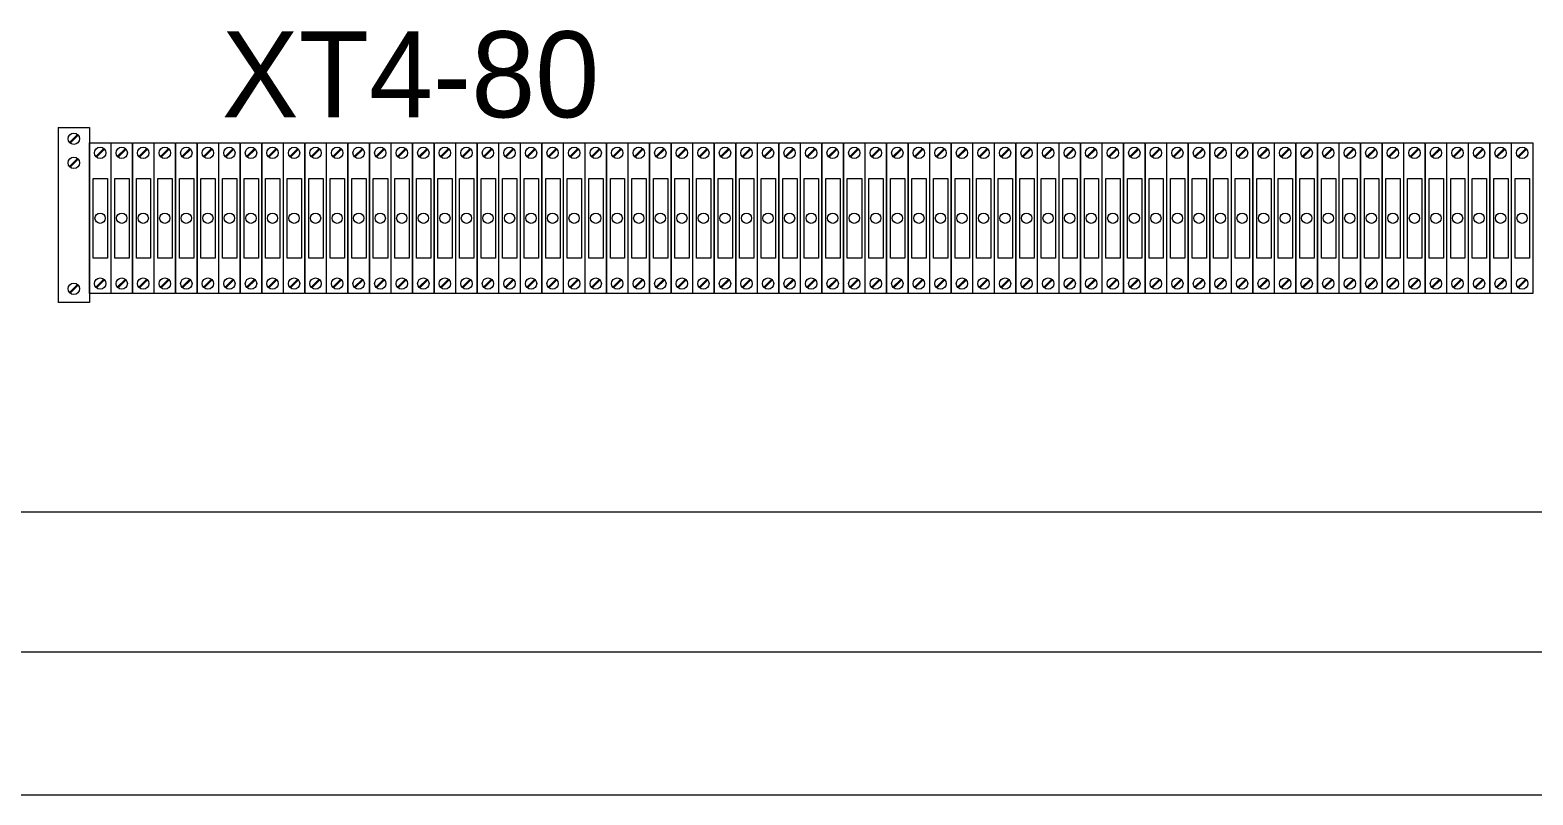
# Model space of a CAD drawing. Header units: millimetres. Extents: x 32721 to 72822, y 57624 to 123188.
# Drawn here: x 37826.9 to 38043.4, y 61670.7 to 61781.1 of the extents above; entities that cross this region are included whole.
import ezdxf

# ---------------------------------------------------------------- set-up
doc = ezdxf.new("R2010")
doc.units = ezdxf.units.MM
doc.header["$LTSCALE"] = 10
doc.layers.add('1轮廓实线层', color=7, linetype='Continuous', lineweight=18)
doc.layers.add('6文字层', color=3, linetype='Continuous', lineweight=18)
doc.styles.add('样式 1', font='SIMYOU.TTF', dxfattribs={"width": 0.75})

msp = doc.modelspace()

# ---------------------------------------------------------------- linework, layer by layer
at = {"layer": '1轮廓实线层', "lineweight": 13}
for p, q in [((37830.9, 61767.02), (37835.45, 61767.02)), ((37830.9, 61767.02), (37830.9, 61741.75)), ((37832.54, 61764.86), (37833.7, 61766.02)), ((37832.64, 61764.76), (37833.8, 61765.92)), ((37835.45, 61767.02), (37835.45, 61741.75)), ((37835.45, 61764.79), (37838.48, 61764.79)), ((37835.45, 61743.06), (37835.45, 61764.79)), ((37836.33, 61762.82), (37837.49, 61763.98)), ((37836.43, 61762.72), (37837.59, 61763.88)), ((37838.48, 61764.79), (37838.48, 61743.06)), ((37838.55, 61764.79), (37841.58, 61764.79)), ((37838.55, 61743.06), (37838.55, 61764.79)), ((37839.44, 61762.82), (37840.6, 61763.98)), ((37839.54, 61762.72), (37840.7, 61763.88)), ((37841.58, 61764.79), (37841.58, 61743.06)), ((37841.66, 61764.79), (37844.69, 61764.79)), ((37841.66, 61743.06), (37841.66, 61764.79)), ((37842.54, 61762.82), (37843.7, 61763.98)), ((37842.64, 61762.72), (37843.8, 61763.88)), ((37844.69, 61764.79), (37844.69, 61743.06)), ((37844.76, 61764.79), (37847.79, 61764.79)), ((37844.76, 61743.06), (37844.76, 61764.79)), ((37845.65, 61762.82), (37846.81, 61763.98)), ((37845.75, 61762.72), (37846.91, 61763.88)), ((37847.79, 61764.79), (37847.79, 61743.06)), ((37847.87, 61764.79), (37850.9, 61764.79)), ((37847.87, 61743.06), (37847.87, 61764.79)), ((37848.75, 61762.82), (37849.91, 61763.98)), ((37848.85, 61762.72), (37850.01, 61763.88)), ((37850.9, 61764.79), (37850.9, 61743.06)), ((37850.97, 61764.79), (37854, 61764.79)), ((37850.97, 61743.06), (37850.97, 61764.79)), ((37851.86, 61762.82), (37853.02, 61763.98)), ((37851.96, 61762.72), (37853.12, 61763.88)), ((37854, 61764.79), (37854, 61743.06)), ((37854.08, 61764.79), (37857.11, 61764.79)), ((37854.08, 61743.06), (37854.08, 61764.79)), ((37854.96, 61762.82), (37856.12, 61763.98)), ((37855.06, 61762.72), (37856.22, 61763.88)), ((37857.11, 61764.79), (37857.11, 61743.06)), ((37857.18, 61764.79), (37860.21, 61764.79)), ((37857.18, 61743.06), (37857.18, 61764.79)), ((37858.07, 61762.82), (37859.23, 61763.98)), ((37858.17, 61762.72), (37859.33, 61763.88)), ((37860.21, 61764.79), (37860.21, 61743.06)), ((37860.29, 61764.79), (37863.32, 61764.79)), ((37860.29, 61743.06), (37860.29, 61764.79)), ((37861.17, 61762.82), (37862.33, 61763.98)), ((37861.27, 61762.72), (37862.43, 61763.88)), ((37863.32, 61764.79), (37863.32, 61743.06)), ((37863.39, 61764.79), (37866.42, 61764.79)), ((37863.39, 61743.06), (37863.39, 61764.79)), ((37864.28, 61762.82), (37865.44, 61763.98)), ((37864.38, 61762.72), (37865.54, 61763.88)), ((37866.42, 61764.79), (37866.42, 61743.06)), ((37866.5, 61764.79), (37869.53, 61764.79)), ((37866.5, 61743.06), (37866.5, 61764.79)), ((37867.38, 61762.82), (37868.54, 61763.98)), ((37867.48, 61762.72), (37868.64, 61763.88)), ((37869.53, 61764.79), (37869.53, 61743.06)), ((37869.6, 61764.79), (37872.63, 61764.79)), ((37869.6, 61743.06), (37869.6, 61764.79)), ((37870.49, 61762.82), (37871.65, 61763.98)), ((37870.59, 61762.72), (37871.75, 61763.88)), ((37872.63, 61764.79), (37872.63, 61743.06)), ((37872.71, 61764.79), (37875.74, 61764.79)), ((37872.71, 61743.06), (37872.71, 61764.79)), ((37873.59, 61762.82), (37874.75, 61763.98)), ((37873.69, 61762.72), (37874.85, 61763.88)), ((37875.74, 61764.79), (37875.74, 61743.06)), ((37875.81, 61764.79), (37878.84, 61764.79)), ((37875.81, 61743.06), (37875.81, 61764.79)), ((37876.7, 61762.82), (37877.86, 61763.98)), ((37876.8, 61762.72), (37877.96, 61763.88)), ((37878.84, 61764.79), (37878.84, 61743.06)), ((37878.92, 61764.79), (37881.95, 61764.79)), ((37878.92, 61743.06), (37878.92, 61764.79)), ((37879.8, 61762.82), (37880.96, 61763.98)), ((37879.9, 61762.72), (37881.06, 61763.88)), ((37881.95, 61764.79), (37881.95, 61743.06)), ((37882.02, 61764.79), (37885.05, 61764.79)), ((37882.02, 61743.06), (37882.02, 61764.79)), ((37882.91, 61762.82), (37884.07, 61763.98)), ((37883.01, 61762.72), (37884.17, 61763.88)), ((37885.05, 61764.79), (37885.05, 61743.06)), ((37885.13, 61764.79), (37888.16, 61764.79)), ((37885.13, 61743.06), (37885.13, 61764.79)), ((37886.01, 61762.82), (37887.17, 61763.98)), ((37886.11, 61762.72), (37887.27, 61763.88)), ((37888.16, 61764.79), (37888.16, 61743.06)), ((37888.23, 61764.79), (37891.26, 61764.79)), ((37888.23, 61743.06), (37888.23, 61764.79)), ((37889.12, 61762.82), (37890.28, 61763.98)), ((37889.22, 61762.72), (37890.38, 61763.88)), ((37891.26, 61764.79), (37891.26, 61743.06)), ((37891.34, 61764.79), (37894.37, 61764.79)), ((37891.34, 61743.06), (37891.34, 61764.79)), ((37892.22, 61762.82), (37893.38, 61763.98)), ((37892.32, 61762.72), (37893.48, 61763.88)), ((37894.37, 61764.79), (37894.37, 61743.06)), ((37894.44, 61764.79), (37897.47, 61764.79)), ((37894.44, 61743.06), (37894.44, 61764.79)), ((37895.33, 61762.82), (37896.49, 61763.98)), ((37895.43, 61762.72), (37896.59, 61763.88)), ((37897.47, 61764.79), (37897.47, 61743.06)), ((37897.55, 61743.06), (37897.55, 61764.79)), ((37897.55, 61764.79), (37900.58, 61764.79)), ((37897.55, 61743.06), (37897.55, 61764.79)), ((37898.43, 61762.82), (37899.59, 61763.98)), ((37898.53, 61762.72), (37899.69, 61763.88)), ((37900.58, 61764.79), (37900.58, 61743.06)), ((37900.65, 61764.79), (37903.68, 61764.79)), ((37900.65, 61743.06), (37900.65, 61764.79)), ((37901.54, 61762.82), (37902.7, 61763.98)), ((37901.64, 61762.72), (37902.8, 61763.88)), ((37903.68, 61764.79), (37903.68, 61743.06)), ((37903.76, 61764.79), (37906.79, 61764.79)), ((37903.76, 61743.06), (37903.76, 61764.79)), ((37904.64, 61762.82), (37905.8, 61763.98)), ((37904.74, 61762.72), (37905.9, 61763.88)), ((37906.79, 61764.79), (37906.79, 61743.06)), ((37906.86, 61764.79), (37909.89, 61764.79)), ((37906.86, 61743.06), (37906.86, 61764.79)), ((37907.75, 61762.82), (37908.91, 61763.98)), ((37907.85, 61762.72), (37909.01, 61763.88)), ((37909.89, 61764.79), (37909.89, 61743.06)), ((37909.97, 61764.79), (37913, 61764.79)), ((37909.97, 61743.06), (37909.97, 61764.79)), ((37910.85, 61762.82), (37912.01, 61763.98)), ((37910.95, 61762.72), (37912.11, 61763.88)), ((37913, 61764.79), (37913, 61743.06)), ((37913.07, 61764.79), (37916.1, 61764.79)), ((37913.07, 61743.06), (37913.07, 61764.79)), ((37913.96, 61762.82), (37915.12, 61763.98)), ((37914.06, 61762.72), (37915.22, 61763.88)), ((37916.1, 61764.79), (37916.1, 61743.06)), ((37916.18, 61764.79), (37919.21, 61764.79)), ((37916.18, 61743.06), (37916.18, 61764.79)), ((37917.06, 61762.82), (37918.22, 61763.98)), ((37917.16, 61762.72), (37918.32, 61763.88)), ((37919.21, 61764.79), (37919.21, 61743.06)), ((37919.28, 61764.79), (37922.31, 61764.79)), ((37919.28, 61743.06), (37919.28, 61764.79)), ((37920.17, 61762.82), (37921.33, 61763.98)), ((37920.27, 61762.72), (37921.43, 61763.88)), ((37922.31, 61764.79), (37922.31, 61743.06)), ((37922.39, 61764.79), (37925.42, 61764.79)), ((37922.39, 61743.06), (37922.39, 61764.79)), ((37923.27, 61762.82), (37924.43, 61763.98)), ((37923.37, 61762.72), (37924.53, 61763.88)), ((37925.42, 61764.79), (37925.42, 61743.06)), ((37925.49, 61764.79), (37928.52, 61764.79)), ((37925.49, 61743.06), (37925.49, 61764.79)), ((37926.38, 61762.82), (37927.54, 61763.98)), ((37926.48, 61762.72), (37927.64, 61763.88)), ((37928.52, 61764.79), (37928.52, 61743.06)), ((37928.6, 61764.79), (37931.63, 61764.79)), ((37928.6, 61743.06), (37928.6, 61764.79)), ((37929.48, 61762.82), (37930.64, 61763.98)), ((37929.58, 61762.72), (37930.74, 61763.88)), ((37931.63, 61764.79), (37931.63, 61743.06)), ((37931.7, 61764.79), (37934.73, 61764.79)), ((37931.7, 61743.06), (37931.7, 61764.79)), ((37932.59, 61762.82), (37933.75, 61763.98)), ((37932.69, 61762.72), (37933.85, 61763.88)), ((37934.73, 61764.79), (37934.73, 61743.06)), ((37934.81, 61764.79), (37937.84, 61764.79)), ((37934.81, 61743.06), (37934.81, 61764.79)), ((37935.69, 61762.82), (37936.85, 61763.98)), ((37935.79, 61762.72), (37936.96, 61763.88)), ((37937.84, 61764.79), (37937.84, 61743.06)), ((37937.91, 61764.79), (37940.94, 61764.79)), ((37937.91, 61743.06), (37937.91, 61764.79)), ((37938.8, 61762.82), (37939.96, 61763.98)), ((37938.9, 61762.72), (37940.06, 61763.88)), ((37940.94, 61764.79), (37940.94, 61743.06)), ((37941.02, 61764.79), (37944.05, 61764.79)), ((37941.02, 61743.06), (37941.02, 61764.79)), ((37941.9, 61762.82), (37943.06, 61763.98)), ((37942, 61762.72), (37943.17, 61763.88)), ((37944.05, 61764.79), (37944.05, 61743.06)), ((37944.12, 61764.79), (37947.15, 61764.79)), ((37944.12, 61743.06), (37944.12, 61764.79)), ((37945.01, 61762.82), (37946.17, 61763.98)), ((37945.11, 61762.72), (37946.27, 61763.88)), ((37947.15, 61764.79), (37947.15, 61743.06)), ((37947.23, 61764.79), (37950.26, 61764.79)), ((37947.23, 61743.06), (37947.23, 61764.79)), ((37948.11, 61762.82), (37949.27, 61763.98)), ((37948.21, 61762.72), (37949.38, 61763.88)), ((37950.26, 61764.79), (37950.26, 61743.06)), ((37950.33, 61764.79), (37953.36, 61764.79)), ((37950.33, 61743.06), (37950.33, 61764.79)), ((37951.22, 61762.82), (37952.38, 61763.98)), ((37951.32, 61762.72), (37952.48, 61763.88)), ((37953.36, 61764.79), (37953.36, 61743.06)), ((37953.44, 61764.79), (37956.47, 61764.79)), ((37953.44, 61743.06), (37953.44, 61764.79)), ((37954.32, 61762.82), (37955.48, 61763.98)), ((37954.42, 61762.72), (37955.59, 61763.88)), ((37956.47, 61764.79), (37956.47, 61743.06)), ((37956.54, 61764.79), (37959.57, 61764.79)), ((37956.54, 61743.06), (37956.54, 61764.79)), ((37957.43, 61762.82), (37958.59, 61763.98)), ((37957.53, 61762.72), (37958.69, 61763.88)), ((37959.57, 61764.79), (37959.57, 61743.06)), ((37959.65, 61743.06), (37959.65, 61764.79)), ((37959.65, 61764.79), (37962.68, 61764.79)), ((37959.65, 61743.06), (37959.65, 61764.79)), ((37960.53, 61762.82), (37961.69, 61763.98)), ((37960.63, 61762.72), (37961.8, 61763.88)), ((37962.68, 61764.79), (37962.68, 61743.06)), ((37962.75, 61764.79), (37965.78, 61764.79)), ((37962.75, 61743.06), (37962.75, 61764.79)), ((37963.64, 61762.82), (37964.8, 61763.98)), ((37963.74, 61762.72), (37964.9, 61763.88)), ((37965.78, 61764.79), (37965.78, 61743.06)), ((37965.86, 61764.79), (37968.89, 61764.79)), ((37965.86, 61743.06), (37965.86, 61764.79)), ((37966.74, 61762.82), (37967.9, 61763.98)), ((37966.84, 61762.72), (37968.01, 61763.88)), ((37968.89, 61764.79), (37968.89, 61743.06)), ((37968.96, 61764.79), (37971.99, 61764.79)), ((37968.96, 61743.06), (37968.96, 61764.79)), ((37969.85, 61762.82), (37971.01, 61763.98)), ((37969.95, 61762.72), (37971.11, 61763.88)), ((37971.99, 61764.79), (37971.99, 61743.06)), ((37972.07, 61764.79), (37975.1, 61764.79)), ((37972.07, 61743.06), (37972.07, 61764.79)), ((37972.95, 61762.82), (37974.11, 61763.98)), ((37973.05, 61762.72), (37974.22, 61763.88)), ((37975.1, 61764.79), (37975.1, 61743.06)), ((37975.17, 61764.79), (37978.2, 61764.79)), ((37975.17, 61743.06), (37975.17, 61764.79)), ((37976.06, 61762.82), (37977.22, 61763.98)), ((37976.16, 61762.72), (37977.32, 61763.88)), ((37978.2, 61764.79), (37978.2, 61743.06)), ((37978.28, 61764.79), (37981.31, 61764.79)), ((37978.28, 61743.06), (37978.28, 61764.79)), ((37979.16, 61762.82), (37980.32, 61763.98)), ((37979.26, 61762.72), (37980.43, 61763.88)), ((37981.31, 61764.79), (37981.31, 61743.06)), ((37981.38, 61764.79), (37984.41, 61764.79)), ((37981.38, 61743.06), (37981.38, 61764.79)), ((37982.27, 61762.82), (37983.43, 61763.98)), ((37982.37, 61762.72), (37983.53, 61763.88)), ((37984.41, 61764.79), (37984.41, 61743.06)), ((37984.49, 61764.79), (37987.52, 61764.79)), ((37984.49, 61743.06), (37984.49, 61764.79)), ((37985.37, 61762.82), (37986.53, 61763.98)), ((37985.47, 61762.72), (37986.64, 61763.88)), ((37987.52, 61764.79), (37987.52, 61743.06)), ((37987.59, 61764.79), (37990.62, 61764.79)), ((37987.59, 61743.06), (37987.59, 61764.79)), ((37988.48, 61762.82), (37989.64, 61763.98)), ((37988.58, 61762.72), (37989.74, 61763.88)), ((37990.62, 61764.79), (37990.62, 61743.06)), ((37990.7, 61764.79), (37993.73, 61764.79)), ((37990.7, 61743.06), (37990.7, 61764.79)), ((37991.58, 61762.82), (37992.74, 61763.98)), ((37991.68, 61762.72), (37992.85, 61763.88)), ((37993.73, 61764.79), (37993.73, 61743.06)), ((37993.8, 61764.79), (37996.83, 61764.79)), ((37993.8, 61743.06), (37993.8, 61764.79)), ((37994.69, 61762.82), (37995.85, 61763.98)), ((37994.79, 61762.72), (37995.95, 61763.88)), ((37996.83, 61764.79), (37996.83, 61743.06)), ((37996.91, 61764.79), (37999.94, 61764.79)), ((37996.91, 61743.06), (37996.91, 61764.79)), ((37997.79, 61762.82), (37998.95, 61763.98)), ((37997.89, 61762.72), (37999.06, 61763.88)), ((37999.94, 61764.79), (37999.94, 61743.06)), ((38000.01, 61764.79), (38003.04, 61764.79)), ((38000.01, 61743.06), (38000.01, 61764.79)), ((38000.9, 61762.82), (38002.06, 61763.98)), ((38001, 61762.72), (38002.16, 61763.88)), ((38003.04, 61764.79), (38003.04, 61743.06)), ((38003.12, 61764.79), (38006.15, 61764.79)), ((38003.12, 61743.06), (38003.12, 61764.79)), ((38004, 61762.82), (38005.16, 61763.98)), ((38004.1, 61762.72), (38005.27, 61763.88)), ((38006.15, 61764.79), (38006.15, 61743.06)), ((38006.22, 61764.79), (38009.25, 61764.79)), ((38006.22, 61743.06), (38006.22, 61764.79)), ((38007.11, 61762.82), (38008.27, 61763.98)), ((38007.21, 61762.72), (38008.37, 61763.88)), ((38009.25, 61764.79), (38009.25, 61743.06)), ((38009.33, 61764.79), (38012.36, 61764.79)), ((38009.33, 61743.06), (38009.33, 61764.79)), ((38010.21, 61762.82), (38011.37, 61763.98)), ((38010.31, 61762.72), (38011.48, 61763.88)), ((38012.36, 61764.79), (38012.36, 61743.06)), ((38012.43, 61764.79), (38015.46, 61764.79)), ((38012.43, 61743.06), (38012.43, 61764.79)), ((38013.32, 61762.82), (38014.48, 61763.98)), ((38013.42, 61762.72), (38014.58, 61763.88)), ((38015.46, 61764.79), (38015.46, 61743.06)), ((38015.54, 61764.79), (38018.57, 61764.79)), ((38015.54, 61743.06), (38015.54, 61764.79)), ((38016.42, 61762.82), (38017.58, 61763.98)), ((38016.52, 61762.72), (38017.69, 61763.88)), ((38018.57, 61764.79), (38018.57, 61743.06)), ((38018.64, 61764.79), (38021.67, 61764.79)), ((38018.64, 61743.06), (38018.64, 61764.79)), ((38019.53, 61762.82), (38020.69, 61763.98)), ((38019.63, 61762.72), (38020.79, 61763.88)), ((38021.67, 61764.79), (38021.67, 61743.06)), ((38021.75, 61743.06), (38021.75, 61764.79)), ((38021.75, 61764.79), (38024.78, 61764.79)), ((38021.75, 61743.06), (38021.75, 61764.79)), ((38022.63, 61762.82), (38023.79, 61763.98)), ((38022.73, 61762.72), (38023.9, 61763.88)), ((38024.78, 61764.79), (38024.78, 61743.06)), ((38024.85, 61764.79), (38027.88, 61764.79)), ((38024.85, 61743.06), (38024.85, 61764.79)), ((38025.74, 61762.82), (38026.9, 61763.98)), ((38025.84, 61762.72), (38027, 61763.88)), ((38027.88, 61764.79), (38027.88, 61743.06)), ((38027.96, 61764.79), (38030.99, 61764.79)), ((38027.96, 61743.06), (38027.96, 61764.79)), ((38028.84, 61762.82), (38030, 61763.98)), ((38028.94, 61762.72), (38030.11, 61763.88)), ((38030.99, 61764.79), (38030.99, 61743.06)), ((38031.06, 61764.79), (38034.09, 61764.79)), ((38031.06, 61743.06), (38031.06, 61764.79)), ((38031.95, 61762.82), (38033.11, 61763.98)), ((38032.05, 61762.72), (38033.21, 61763.88)), ((38034.09, 61764.79), (38034.09, 61743.06)), ((38034.17, 61764.79), (38037.2, 61764.79)), ((38034.17, 61743.06), (38034.17, 61764.79)), ((38035.05, 61762.82), (38036.21, 61763.98)), ((38035.15, 61762.72), (38036.32, 61763.88)), ((38037.2, 61764.79), (38037.2, 61743.06)), ((38037.27, 61764.79), (38040.3, 61764.79)), ((38037.27, 61743.06), (38037.27, 61764.79)), ((38038.16, 61762.82), (38039.32, 61763.98)), ((38038.26, 61762.72), (38039.42, 61763.88)), ((38040.3, 61764.79), (38040.3, 61743.06)), ((38040.38, 61764.79), (38043.41, 61764.79)), ((38040.38, 61743.06), (38040.38, 61764.79)), ((38041.26, 61762.82), (38042.42, 61763.98)), ((38041.36, 61762.72), (38042.53, 61763.88)), ((38043.41, 61764.79), (38043.41, 61743.06)), ((37832.54, 61761.39), (37833.7, 61762.55)), ((37832.64, 61761.28), (37833.8, 61762.45)), ((37832.54, 61743.22), (37833.7, 61744.38)), ((37832.64, 61743.12), (37833.8, 61744.28)), ((37836.33, 61743.97), (37837.49, 61745.14)), ((37836.43, 61743.87), (37837.59, 61745.03)), ((37839.44, 61743.97), (37840.6, 61745.14)), ((37839.54, 61743.87), (37840.7, 61745.03)), ((37842.54, 61743.97), (37843.7, 61745.14)), ((37842.64, 61743.87), (37843.8, 61745.03)), ((37845.65, 61743.97), (37846.81, 61745.14)), ((37845.75, 61743.87), (37846.91, 61745.03)), ((37848.75, 61743.97), (37849.91, 61745.14)), ((37848.85, 61743.87), (37850.01, 61745.03)), ((37851.86, 61743.97), (37853.02, 61745.14)), ((37851.96, 61743.87), (37853.12, 61745.03)), ((37854.96, 61743.97), (37856.12, 61745.14)), ((37855.06, 61743.87), (37856.22, 61745.03)), ((37858.07, 61743.97), (37859.23, 61745.14)), ((37858.17, 61743.87), (37859.33, 61745.03)), ((37861.17, 61743.97), (37862.33, 61745.14)), ((37861.27, 61743.87), (37862.43, 61745.03)), ((37864.28, 61743.97), (37865.44, 61745.14)), ((37864.38, 61743.87), (37865.54, 61745.03)), ((37867.38, 61743.97), (37868.54, 61745.14)), ((37867.48, 61743.87), (37868.64, 61745.03)), ((37870.49, 61743.97), (37871.65, 61745.14)), ((37870.59, 61743.87), (37871.75, 61745.03)), ((37873.59, 61743.97), (37874.75, 61745.14)), ((37873.69, 61743.87), (37874.85, 61745.03)), ((37876.7, 61743.97), (37877.86, 61745.14)), ((37876.8, 61743.87), (37877.96, 61745.03)), ((37879.8, 61743.97), (37880.96, 61745.14)), ((37879.9, 61743.87), (37881.06, 61745.03)), ((37882.91, 61743.97), (37884.07, 61745.14)), ((37883.01, 61743.87), (37884.17, 61745.03)), ((37886.01, 61743.97), (37887.17, 61745.14)), ((37886.11, 61743.87), (37887.27, 61745.03)), ((37889.12, 61743.97), (37890.28, 61745.14)), ((37889.22, 61743.87), (37890.38, 61745.03)), ((37892.22, 61743.97), (37893.38, 61745.14)), ((37892.32, 61743.87), (37893.48, 61745.03)), ((37895.33, 61743.97), (37896.49, 61745.14)), ((37895.43, 61743.87), (37896.59, 61745.03)), ((37898.43, 61743.97), (37899.59, 61745.14)), ((37898.53, 61743.87), (37899.69, 61745.03)), ((37901.54, 61743.97), (37902.7, 61745.14)), ((37901.64, 61743.87), (37902.8, 61745.03)), ((37904.64, 61743.97), (37905.8, 61745.14)), ((37904.74, 61743.87), (37905.9, 61745.03)), ((37907.75, 61743.97), (37908.91, 61745.14)), ((37907.85, 61743.87), (37909.01, 61745.03)), ((37910.85, 61743.97), (37912.01, 61745.14)), ((37910.95, 61743.87), (37912.11, 61745.03)), ((37913.96, 61743.97), (37915.12, 61745.14)), ((37914.06, 61743.87), (37915.22, 61745.03)), ((37917.06, 61743.97), (37918.22, 61745.14)), ((37917.16, 61743.87), (37918.32, 61745.03)), ((37920.17, 61743.97), (37921.33, 61745.14)), ((37920.27, 61743.87), (37921.43, 61745.03)), ((37923.27, 61743.97), (37924.43, 61745.14)), ((37923.37, 61743.87), (37924.53, 61745.03)), ((37926.38, 61743.97), (37927.54, 61745.14)), ((37926.48, 61743.87), (37927.64, 61745.03)), ((37929.48, 61743.97), (37930.64, 61745.14)), ((37929.58, 61743.87), (37930.74, 61745.03)), ((37932.59, 61743.97), (37933.75, 61745.14)), ((37932.69, 61743.87), (37933.85, 61745.03)), ((37935.69, 61743.97), (37936.85, 61745.14)), ((37935.79, 61743.87), (37936.96, 61745.03)), ((37938.8, 61743.97), (37939.96, 61745.14)), ((37938.9, 61743.87), (37940.06, 61745.03)), ((37941.9, 61743.97), (37943.06, 61745.14)), ((37942, 61743.87), (37943.17, 61745.03)), ((37945.01, 61743.97), (37946.17, 61745.14)), ((37945.11, 61743.87), (37946.27, 61745.03)), ((37948.11, 61743.97), (37949.27, 61745.14)), ((37948.21, 61743.87), (37949.38, 61745.03)), ((37951.22, 61743.97), (37952.38, 61745.14)), ((37951.32, 61743.87), (37952.48, 61745.03)), ((37954.32, 61743.97), (37955.48, 61745.14)), ((37954.42, 61743.87), (37955.59, 61745.03)), ((37957.43, 61743.97), (37958.59, 61745.14)), ((37957.53, 61743.87), (37958.69, 61745.03)), ((37960.53, 61743.97), (37961.69, 61745.14)), ((37960.63, 61743.87), (37961.8, 61745.03)), ((37963.64, 61743.97), (37964.8, 61745.14)), ((37963.74, 61743.87), (37964.9, 61745.03)), ((37966.74, 61743.97), (37967.9, 61745.14)), ((37966.84, 61743.87), (37968.01, 61745.03)), ((37969.85, 61743.97), (37971.01, 61745.14)), ((37969.95, 61743.87), (37971.11, 61745.03)), ((37972.95, 61743.97), (37974.11, 61745.14)), ((37973.05, 61743.87), (37974.22, 61745.03)), ((37976.06, 61743.97), (37977.22, 61745.14)), ((37976.16, 61743.87), (37977.32, 61745.03)), ((37979.16, 61743.97), (37980.32, 61745.14)), ((37979.26, 61743.87), (37980.43, 61745.03)), ((37982.27, 61743.97), (37983.43, 61745.14)), ((37982.37, 61743.87), (37983.53, 61745.03)), ((37985.37, 61743.97), (37986.53, 61745.14)), ((37985.47, 61743.87), (37986.64, 61745.03)), ((37988.48, 61743.97), (37989.64, 61745.14)), ((37988.58, 61743.87), (37989.74, 61745.03)), ((37991.58, 61743.97), (37992.74, 61745.14)), ((37991.68, 61743.87), (37992.85, 61745.03)), ((37994.69, 61743.97), (37995.85, 61745.14)), ((37994.79, 61743.87), (37995.95, 61745.03)), ((37997.79, 61743.97), (37998.95, 61745.14)), ((37997.89, 61743.87), (37999.06, 61745.03)), ((38000.9, 61743.97), (38002.06, 61745.14)), ((38001, 61743.87), (38002.16, 61745.03)), ((38004, 61743.97), (38005.16, 61745.14)), ((38004.1, 61743.87), (38005.27, 61745.03)), ((38007.11, 61743.97), (38008.27, 61745.14)), ((38007.21, 61743.87), (38008.37, 61745.03)), ((38010.21, 61743.97), (38011.37, 61745.14)), ((38010.31, 61743.87), (38011.48, 61745.03)), ((38013.32, 61743.97), (38014.48, 61745.14)), ((38013.42, 61743.87), (38014.58, 61745.03)), ((38016.42, 61743.97), (38017.58, 61745.14)), ((38016.52, 61743.87), (38017.69, 61745.03)), ((38019.53, 61743.97), (38020.69, 61745.14)), ((38019.63, 61743.87), (38020.79, 61745.03)), ((38022.63, 61743.97), (38023.79, 61745.14)), ((38022.73, 61743.87), (38023.9, 61745.03)), ((38025.74, 61743.97), (38026.9, 61745.14)), ((38025.84, 61743.87), (38027, 61745.03)), ((38028.84, 61743.97), (38030, 61745.14)), ((38028.94, 61743.87), (38030.11, 61745.03)), ((38031.95, 61743.97), (38033.11, 61745.14)), ((38032.05, 61743.87), (38033.21, 61745.03)), ((38035.05, 61743.97), (38036.21, 61745.14)), ((38035.15, 61743.87), (38036.32, 61745.03)), ((38038.16, 61743.97), (38039.32, 61745.14)), ((38038.26, 61743.87), (38039.42, 61745.03)), ((38041.26, 61743.97), (38042.42, 61745.14)), ((38041.36, 61743.87), (38042.53, 61745.03)), ((37835.45, 61741.75), (37830.9, 61741.75)), ((37838.48, 61743.06), (37835.45, 61743.06)), ((37841.58, 61743.06), (37838.55, 61743.06)), ((37844.69, 61743.06), (37841.66, 61743.06)), ((37847.79, 61743.06), (37844.76, 61743.06)), ((37850.9, 61743.06), (37847.87, 61743.06)), ((37854, 61743.06), (37850.97, 61743.06)), ((37857.11, 61743.06), (37854.08, 61743.06)), ((37860.21, 61743.06), (37857.18, 61743.06)), ((37863.32, 61743.06), (37860.29, 61743.06)), ((37866.42, 61743.06), (37863.39, 61743.06)), ((37869.53, 61743.06), (37866.5, 61743.06)), ((37872.63, 61743.06), (37869.6, 61743.06)), ((37875.74, 61743.06), (37872.71, 61743.06)), ((37878.84, 61743.06), (37875.81, 61743.06)), ((37881.95, 61743.06), (37878.92, 61743.06)), ((37885.05, 61743.06), (37882.02, 61743.06)), ((37888.16, 61743.06), (37885.13, 61743.06)), ((37891.26, 61743.06), (37888.23, 61743.06)), ((37894.37, 61743.06), (37891.34, 61743.06)), ((37897.47, 61743.06), (37894.44, 61743.06)), ((37900.58, 61743.06), (37897.55, 61743.06)), ((37903.68, 61743.06), (37900.65, 61743.06)), ((37906.79, 61743.06), (37903.76, 61743.06)), ((37909.89, 61743.06), (37906.86, 61743.06)), ((37913, 61743.06), (37909.97, 61743.06)), ((37916.1, 61743.06), (37913.07, 61743.06)), ((37919.21, 61743.06), (37916.18, 61743.06)), ((37922.31, 61743.06), (37919.28, 61743.06)), ((37925.42, 61743.06), (37922.39, 61743.06)), ((37928.52, 61743.06), (37925.49, 61743.06)), ((37931.63, 61743.06), (37928.6, 61743.06)), ((37934.73, 61743.06), (37931.7, 61743.06)), ((37937.84, 61743.06), (37934.81, 61743.06)), ((37940.94, 61743.06), (37937.91, 61743.06)), ((37944.05, 61743.06), (37941.02, 61743.06)), ((37947.15, 61743.06), (37944.12, 61743.06)), ((37950.26, 61743.06), (37947.23, 61743.06)), ((37953.36, 61743.06), (37950.33, 61743.06)), ((37956.47, 61743.06), (37953.44, 61743.06)), ((37959.57, 61743.06), (37956.54, 61743.06)), ((37962.68, 61743.06), (37959.65, 61743.06)), ((37965.78, 61743.06), (37962.75, 61743.06)), ((37968.89, 61743.06), (37965.86, 61743.06)), ((37971.99, 61743.06), (37968.96, 61743.06)), ((37975.1, 61743.06), (37972.07, 61743.06)), ((37978.2, 61743.06), (37975.17, 61743.06)), ((37981.31, 61743.06), (37978.28, 61743.06)), ((37984.41, 61743.06), (37981.38, 61743.06)), ((37987.52, 61743.06), (37984.49, 61743.06)), ((37990.62, 61743.06), (37987.59, 61743.06)), ((37993.73, 61743.06), (37990.7, 61743.06)), ((37996.83, 61743.06), (37993.8, 61743.06)), ((37999.94, 61743.06), (37996.91, 61743.06)), ((38003.04, 61743.06), (38000.01, 61743.06)), ((38006.15, 61743.06), (38003.12, 61743.06)), ((38009.25, 61743.06), (38006.22, 61743.06)), ((38012.36, 61743.06), (38009.33, 61743.06)), ((38015.46, 61743.06), (38012.43, 61743.06)), ((38018.57, 61743.06), (38015.54, 61743.06)), ((38021.67, 61743.06), (38018.64, 61743.06)), ((38024.78, 61743.06), (38021.75, 61743.06)), ((38027.88, 61743.06), (38024.85, 61743.06)), ((38030.99, 61743.06), (38027.96, 61743.06)), ((38034.09, 61743.06), (38031.06, 61743.06)), ((38037.2, 61743.06), (38034.17, 61743.06)), ((38040.3, 61743.06), (38037.27, 61743.06)), ((38043.41, 61743.06), (38040.38, 61743.06))]:
    msp.add_line(p, q, dxfattribs=at)
at = {"layer": '1轮廓实线层'}
for p, q in [((38392.96, 61711.54), (37814.55, 61711.54)), ((38412.67, 61691.33), (37794.84, 61691.33)), ((37770.18, 61670.74), (38437.33, 61670.74))]:
    msp.add_line(p, q, dxfattribs=at)
at = {"layer": '1轮廓实线层', "lineweight": 13}
for points in [[(37835.97, 61759.65), (37838.03, 61759.65), (37838.03, 61748.15), (37835.97, 61748.15)], [(37839.07, 61759.65), (37841.14, 61759.65), (37841.14, 61748.15), (37839.07, 61748.15)], [(37842.18, 61759.65), (37844.24, 61759.65), (37844.24, 61748.15), (37842.18, 61748.15)], [(37845.28, 61759.65), (37847.35, 61759.65), (37847.35, 61748.15), (37845.28, 61748.15)], [(37848.39, 61759.65), (37850.45, 61759.65), (37850.45, 61748.15), (37848.39, 61748.15)], [(37851.49, 61759.65), (37853.56, 61759.65), (37853.56, 61748.15), (37851.49, 61748.15)], [(37854.6, 61759.65), (37856.66, 61759.65), (37856.66, 61748.15), (37854.6, 61748.15)], [(37857.7, 61759.65), (37859.77, 61759.65), (37859.77, 61748.15), (37857.7, 61748.15)], [(37860.81, 61759.65), (37862.87, 61759.65), (37862.87, 61748.15), (37860.81, 61748.15)], [(37863.91, 61759.65), (37865.98, 61759.65), (37865.98, 61748.15), (37863.91, 61748.15)], [(37867.02, 61759.65), (37869.08, 61759.65), (37869.08, 61748.15), (37867.02, 61748.15)], [(37870.12, 61759.65), (37872.19, 61759.65), (37872.19, 61748.15), (37870.12, 61748.15)], [(37873.23, 61759.65), (37875.29, 61759.65), (37875.29, 61748.15), (37873.23, 61748.15)], [(37876.33, 61759.65), (37878.4, 61759.65), (37878.4, 61748.15), (37876.33, 61748.15)], [(37879.44, 61759.65), (37881.5, 61759.65), (37881.5, 61748.15), (37879.44, 61748.15)], [(37882.54, 61759.65), (37884.61, 61759.65), (37884.61, 61748.15), (37882.54, 61748.15)], [(37885.65, 61759.65), (37887.71, 61759.65), (37887.71, 61748.15), (37885.65, 61748.15)], [(37888.75, 61759.65), (37890.82, 61759.65), (37890.82, 61748.15), (37888.75, 61748.15)], [(37891.86, 61759.65), (37893.92, 61759.65), (37893.92, 61748.15), (37891.86, 61748.15)], [(37894.96, 61759.65), (37897.03, 61759.65), (37897.03, 61748.15), (37894.96, 61748.15)], [(37898.07, 61759.65), (37900.13, 61759.65), (37900.13, 61748.15), (37898.07, 61748.15)], [(37901.17, 61759.65), (37903.24, 61759.65), (37903.24, 61748.15), (37901.17, 61748.15)], [(37904.28, 61759.65), (37906.34, 61759.65), (37906.34, 61748.15), (37904.28, 61748.15)], [(37907.38, 61759.65), (37909.45, 61759.65), (37909.45, 61748.15), (37907.38, 61748.15)], [(37910.49, 61759.65), (37912.55, 61759.65), (37912.55, 61748.15), (37910.49, 61748.15)], [(37913.59, 61759.65), (37915.66, 61759.65), (37915.66, 61748.15), (37913.59, 61748.15)], [(37916.7, 61759.65), (37918.76, 61759.65), (37918.76, 61748.15), (37916.7, 61748.15)], [(37919.8, 61759.65), (37921.87, 61759.65), (37921.87, 61748.15), (37919.8, 61748.15)], [(37922.91, 61759.65), (37924.97, 61759.65), (37924.97, 61748.15), (37922.91, 61748.15)], [(37926.01, 61759.65), (37928.08, 61759.65), (37928.08, 61748.15), (37926.01, 61748.15)], [(37929.12, 61759.65), (37931.18, 61759.65), (37931.18, 61748.15), (37929.12, 61748.15)], [(37932.22, 61759.65), (37934.29, 61759.65), (37934.29, 61748.15), (37932.22, 61748.15)], [(37935.33, 61759.65), (37937.39, 61759.65), (37937.39, 61748.15), (37935.33, 61748.15)], [(37938.43, 61759.65), (37940.5, 61759.65), (37940.5, 61748.15), (37938.43, 61748.15)], [(37941.54, 61759.65), (37943.6, 61759.65), (37943.6, 61748.15), (37941.54, 61748.15)], [(37944.64, 61759.65), (37946.71, 61759.65), (37946.71, 61748.15), (37944.64, 61748.15)], [(37947.75, 61759.65), (37949.81, 61759.65), (37949.81, 61748.15), (37947.75, 61748.15)], [(37950.85, 61759.65), (37952.92, 61759.65), (37952.92, 61748.15), (37950.85, 61748.15)], [(37953.96, 61759.65), (37956.02, 61759.65), (37956.02, 61748.15), (37953.96, 61748.15)], [(37957.06, 61759.65), (37959.13, 61759.65), (37959.13, 61748.15), (37957.06, 61748.15)], [(37960.17, 61759.65), (37962.23, 61759.65), (37962.23, 61748.15), (37960.17, 61748.15)], [(37963.28, 61759.65), (37965.34, 61759.65), (37965.34, 61748.15), (37963.28, 61748.15)], [(37966.38, 61759.65), (37968.44, 61759.65), (37968.44, 61748.15), (37966.38, 61748.15)], [(37969.49, 61759.65), (37971.55, 61759.65), (37971.55, 61748.15), (37969.49, 61748.15)], [(37972.59, 61759.65), (37974.65, 61759.65), (37974.65, 61748.15), (37972.59, 61748.15)], [(37975.7, 61759.65), (37977.76, 61759.65), (37977.76, 61748.15), (37975.7, 61748.15)], [(37978.8, 61759.65), (37980.86, 61759.65), (37980.86, 61748.15), (37978.8, 61748.15)], [(37981.91, 61759.65), (37983.97, 61759.65), (37983.97, 61748.15), (37981.91, 61748.15)], [(37985.01, 61759.65), (37987.07, 61759.65), (37987.07, 61748.15), (37985.01, 61748.15)], [(37988.12, 61759.65), (37990.18, 61759.65), (37990.18, 61748.15), (37988.12, 61748.15)], [(37991.22, 61759.65), (37993.28, 61759.65), (37993.28, 61748.15), (37991.22, 61748.15)], [(37994.33, 61759.65), (37996.39, 61759.65), (37996.39, 61748.15), (37994.33, 61748.15)], [(37997.43, 61759.65), (37999.49, 61759.65), (37999.49, 61748.15), (37997.43, 61748.15)], [(38000.54, 61759.65), (38002.6, 61759.65), (38002.6, 61748.15), (38000.54, 61748.15)], [(38003.64, 61759.65), (38005.7, 61759.65), (38005.7, 61748.15), (38003.64, 61748.15)], [(38006.75, 61759.65), (38008.81, 61759.65), (38008.81, 61748.15), (38006.75, 61748.15)], [(38009.85, 61759.65), (38011.91, 61759.65), (38011.91, 61748.15), (38009.85, 61748.15)], [(38012.96, 61759.65), (38015.02, 61759.65), (38015.02, 61748.15), (38012.96, 61748.15)], [(38016.06, 61759.65), (38018.12, 61759.65), (38018.12, 61748.15), (38016.06, 61748.15)], [(38019.17, 61759.65), (38021.23, 61759.65), (38021.23, 61748.15), (38019.17, 61748.15)], [(38022.27, 61759.65), (38024.33, 61759.65), (38024.33, 61748.15), (38022.27, 61748.15)], [(38025.38, 61759.65), (38027.44, 61759.65), (38027.44, 61748.15), (38025.38, 61748.15)], [(38028.48, 61759.65), (38030.54, 61759.65), (38030.54, 61748.15), (38028.48, 61748.15)], [(38031.59, 61759.65), (38033.65, 61759.65), (38033.65, 61748.15), (38031.59, 61748.15)], [(38034.69, 61759.65), (38036.75, 61759.65), (38036.75, 61748.15), (38034.69, 61748.15)], [(38037.8, 61759.65), (38039.86, 61759.65), (38039.86, 61748.15), (38037.8, 61748.15)], [(38040.9, 61759.65), (38042.96, 61759.65), (38042.96, 61748.15), (38040.9, 61748.15)]]:
    msp.add_lwpolyline(points, close=True, dxfattribs=at)
for centre, radius in [((37833.17, 61765.39), 0.821), ((37836.96, 61763.35), 0.821), ((37840.07, 61763.35), 0.821), ((37843.17, 61763.35), 0.821), ((37846.28, 61763.35), 0.821), ((37849.38, 61763.35), 0.821), ((37852.49, 61763.35), 0.821), ((37855.59, 61763.35), 0.821), ((37858.7, 61763.35), 0.821), ((37861.8, 61763.35), 0.821), ((37864.91, 61763.35), 0.821), ((37868.01, 61763.35), 0.821), ((37871.12, 61763.35), 0.821), ((37874.22, 61763.35), 0.821), ((37877.33, 61763.35), 0.821), ((37880.43, 61763.35), 0.821), ((37883.54, 61763.35), 0.821), ((37886.64, 61763.35), 0.821), ((37889.75, 61763.35), 0.821), ((37892.85, 61763.35), 0.821), ((37895.96, 61763.35), 0.821), ((37899.06, 61763.35), 0.821), ((37902.17, 61763.35), 0.821), ((37905.27, 61763.35), 0.821), ((37908.38, 61763.35), 0.821), ((37911.48, 61763.35), 0.821), ((37914.59, 61763.35), 0.821), ((37917.69, 61763.35), 0.821), ((37920.8, 61763.35), 0.821), ((37923.9, 61763.35), 0.821), ((37927.01, 61763.35), 0.821), ((37930.11, 61763.35), 0.821), ((37933.22, 61763.35), 0.821), ((37936.32, 61763.35), 0.821), ((37939.43, 61763.35), 0.821), ((37942.53, 61763.35), 0.821), ((37945.64, 61763.35), 0.821), ((37948.74, 61763.35), 0.821), ((37951.85, 61763.35), 0.821), ((37954.95, 61763.35), 0.821), ((37958.06, 61763.35), 0.821), ((37961.16, 61763.35), 0.821), ((37964.27, 61763.35), 0.821), ((37967.37, 61763.35), 0.821), ((37970.48, 61763.35), 0.821), ((37973.58, 61763.35), 0.821), ((37976.69, 61763.35), 0.821), ((37979.79, 61763.35), 0.821), ((37982.9, 61763.35), 0.821), ((37986, 61763.35), 0.821), ((37989.11, 61763.35), 0.821), ((37992.21, 61763.35), 0.821), ((37995.32, 61763.35), 0.821), ((37998.42, 61763.35), 0.821), ((38001.53, 61763.35), 0.821), ((38004.63, 61763.35), 0.821), ((38007.74, 61763.35), 0.821), ((38010.84, 61763.35), 0.821), ((38013.95, 61763.35), 0.821), ((38017.05, 61763.35), 0.821), ((38020.16, 61763.35), 0.821), ((38023.26, 61763.35), 0.821), ((38026.37, 61763.35), 0.821), ((38029.47, 61763.35), 0.821), ((38032.58, 61763.35), 0.821), ((38035.68, 61763.35), 0.821), ((38038.79, 61763.35), 0.821), ((38041.89, 61763.35), 0.821), ((37833.17, 61761.92), 0.821), ((37836.96, 61753.93), 0.742), ((37840.07, 61753.93), 0.742), ((37843.17, 61753.93), 0.742), ((37846.28, 61753.93), 0.742), ((37849.38, 61753.93), 0.742), ((37852.49, 61753.93), 0.742), ((37855.59, 61753.93), 0.742), ((37858.7, 61753.93), 0.742), ((37861.8, 61753.93), 0.742), ((37864.91, 61753.93), 0.742), ((37868.01, 61753.93), 0.742), ((37871.12, 61753.93), 0.742), ((37874.22, 61753.93), 0.742), ((37877.33, 61753.93), 0.742), ((37880.43, 61753.93), 0.742), ((37883.54, 61753.93), 0.742), ((37886.64, 61753.93), 0.742), ((37889.75, 61753.93), 0.742), ((37892.85, 61753.93), 0.742), ((37895.96, 61753.93), 0.742), ((37899.06, 61753.93), 0.742), ((37902.17, 61753.93), 0.742), ((37905.27, 61753.93), 0.742), ((37908.38, 61753.93), 0.742), ((37911.48, 61753.93), 0.742), ((37914.59, 61753.93), 0.742), ((37917.69, 61753.93), 0.742), ((37920.8, 61753.93), 0.742), ((37923.9, 61753.93), 0.742), ((37927.01, 61753.93), 0.742), ((37930.11, 61753.93), 0.742), ((37933.22, 61753.93), 0.742), ((37936.32, 61753.93), 0.742), ((37939.43, 61753.93), 0.742), ((37942.53, 61753.93), 0.742), ((37945.64, 61753.93), 0.742), ((37948.74, 61753.93), 0.742), ((37951.85, 61753.93), 0.742), ((37954.95, 61753.93), 0.742), ((37958.06, 61753.93), 0.742), ((37961.16, 61753.93), 0.742), ((37964.27, 61753.93), 0.742), ((37967.37, 61753.93), 0.742), ((37970.48, 61753.93), 0.742), ((37973.58, 61753.93), 0.742), ((37976.69, 61753.93), 0.742), ((37979.79, 61753.93), 0.742), ((37982.9, 61753.93), 0.742), ((37986, 61753.93), 0.742), ((37989.11, 61753.93), 0.742), ((37992.21, 61753.93), 0.742), ((37995.32, 61753.93), 0.742), ((37998.42, 61753.93), 0.742), ((38001.53, 61753.93), 0.742), ((38004.63, 61753.93), 0.742), ((38007.74, 61753.93), 0.742), ((38010.84, 61753.93), 0.742), ((38013.95, 61753.93), 0.742), ((38017.05, 61753.93), 0.742), ((38020.16, 61753.93), 0.742), ((38023.26, 61753.93), 0.742), ((38026.37, 61753.93), 0.742), ((38029.47, 61753.93), 0.742), ((38032.58, 61753.93), 0.742), ((38035.68, 61753.93), 0.742), ((38038.79, 61753.93), 0.742), ((38041.89, 61753.93), 0.742), ((37833.17, 61743.75), 0.821), ((37836.96, 61744.5), 0.821), ((37840.07, 61744.5), 0.821), ((37843.17, 61744.5), 0.821), ((37846.28, 61744.5), 0.821), ((37849.38, 61744.5), 0.821), ((37852.49, 61744.5), 0.821), ((37855.59, 61744.5), 0.821), ((37858.7, 61744.5), 0.821), ((37861.8, 61744.5), 0.821), ((37864.91, 61744.5), 0.821), ((37868.01, 61744.5), 0.821), ((37871.12, 61744.5), 0.821), ((37874.22, 61744.5), 0.821), ((37877.33, 61744.5), 0.821), ((37880.43, 61744.5), 0.821), ((37883.54, 61744.5), 0.821), ((37886.64, 61744.5), 0.821), ((37889.75, 61744.5), 0.821), ((37892.85, 61744.5), 0.821), ((37895.96, 61744.5), 0.821), ((37899.06, 61744.5), 0.821), ((37902.17, 61744.5), 0.821), ((37905.27, 61744.5), 0.821), ((37908.38, 61744.5), 0.821), ((37911.48, 61744.5), 0.821), ((37914.59, 61744.5), 0.821), ((37917.69, 61744.5), 0.821), ((37920.8, 61744.5), 0.821), ((37923.9, 61744.5), 0.821), ((37927.01, 61744.5), 0.821), ((37930.11, 61744.5), 0.821), ((37933.22, 61744.5), 0.821), ((37936.32, 61744.5), 0.821), ((37939.43, 61744.5), 0.821), ((37942.53, 61744.5), 0.821), ((37945.64, 61744.5), 0.821), ((37948.74, 61744.5), 0.821), ((37951.85, 61744.5), 0.821), ((37954.95, 61744.5), 0.821), ((37958.06, 61744.5), 0.821), ((37961.16, 61744.5), 0.821), ((37964.27, 61744.5), 0.821), ((37967.37, 61744.5), 0.821), ((37970.48, 61744.5), 0.821), ((37973.58, 61744.5), 0.821), ((37976.69, 61744.5), 0.821), ((37979.79, 61744.5), 0.821), ((37982.9, 61744.5), 0.821), ((37986, 61744.5), 0.821), ((37989.11, 61744.5), 0.821), ((37992.21, 61744.5), 0.821), ((37995.32, 61744.5), 0.821), ((37998.42, 61744.5), 0.821), ((38001.53, 61744.5), 0.821), ((38004.63, 61744.5), 0.821), ((38007.74, 61744.5), 0.821), ((38010.84, 61744.5), 0.821), ((38013.95, 61744.5), 0.821), ((38017.05, 61744.5), 0.821), ((38020.16, 61744.5), 0.821), ((38023.26, 61744.5), 0.821), ((38026.37, 61744.5), 0.821), ((38029.47, 61744.5), 0.821), ((38032.58, 61744.5), 0.821), ((38035.68, 61744.5), 0.821), ((38038.79, 61744.5), 0.821), ((38041.89, 61744.5), 0.821)]:
    msp.add_circle(centre, radius, dxfattribs=at)

# ---------------------------------------------------------------- texts
at = {"layer": '6文字层', "style": '样式 1'}
msp.add_text('XT4-80', height=12.404, rotation=360, dxfattribs=at).set_placement((37854.5, 61768.48))

doc.saveas('drawing.dxf')
